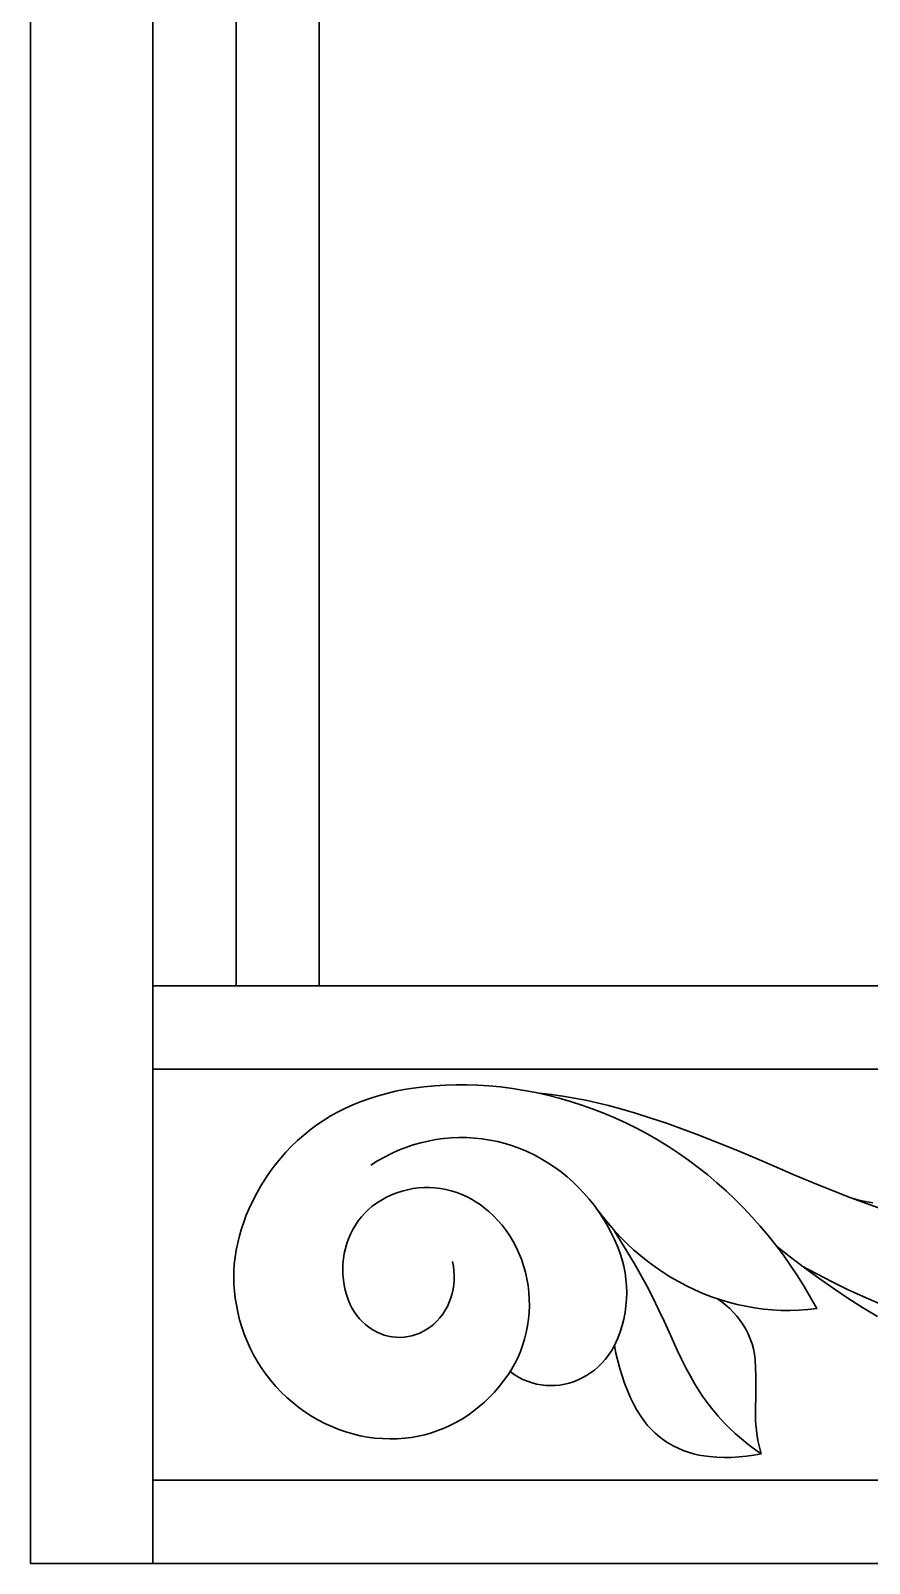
# Model space of a CAD drawing. Header units: millimetres. Extents: x 5940 to 9066, y 1327 to 3250.
# Drawn here: x 6512.8 to 6684.4, y 1360.2 to 1673.6 of the extents above; entities that cross this region are included whole.
import ezdxf

# ---------------------------------------------------------------- set-up
doc = ezdxf.new("R2010")
doc.units = ezdxf.units.MM
doc.layers.add('Default Layer', color=7, linetype='Continuous', lineweight=30)

msp = doc.modelspace()

# ---------------------------------------------------------------- linework, layer by layer
at = {"layer": 'Default Layer', "color": 18, "lineweight": 30, "true_color": 0x000000}
for p, q in [((6537.76, 1360.2), (6537.76, 3190.2)), ((6512.76, 1360.2), (6992.76, 1360.2))]:
    msp.add_line(p, q, dxfattribs=at)
for points in [[(6512.76, 3190.2), (6512.76, 1360.2), (6512.76, 1360.2), (7017.76, 1360.2), (7017.76, 1360.2), (7017.76, 3190.2), (7017.76, 3190.2), (6512.76, 3190.2)], [(6628.43, 1432.91), (6629.6, 1431.35), (6630.82, 1429.84), (6632.08, 1428.39), (6633.39, 1426.99), (6634.74, 1425.64), (6636.13, 1424.35), (6637.57, 1423.11), (6639.04, 1421.93), (6640.55, 1420.82), (6642.1, 1419.76), (6643.68, 1418.76), (6645.29, 1417.82), (6646.94, 1416.95), (6648.62, 1416.14), (6648.62, 1416.14), (6650.32, 1415.4), (6652.04, 1414.73), (6653.78, 1414.14), (6655.54, 1413.61), (6657.31, 1413.15), (6659.1, 1412.77), (6660.89, 1412.45), (6662.69, 1412.21), (6664.5, 1412.04), (6666.32, 1411.94), (6668.14, 1411.92), (6669.96, 1411.97), (6671.79, 1412.09), (6673.61, 1412.29), (6673.61, 1412.29), (6672.35, 1414.57), (6671.03, 1416.8), (6669.66, 1418.98), (6668.23, 1421.12), (6666.76, 1423.21), (6665.23, 1425.25), (6663.65, 1427.24), (6662.02, 1429.18), (6660.34, 1431.06), (6658.62, 1432.89), (6656.85, 1434.66), (6655.04, 1436.38), (6653.18, 1438.04), (6651.28, 1439.64), (6649.34, 1441.18), (6647.35, 1442.66), (6645.33, 1444.08), (6643.27, 1445.44), (6641.17, 1446.73), (6639.04, 1447.96), (6636.87, 1449.12), (6634.67, 1450.21), (6634.67, 1450.21), (6632.42, 1451.24), (6630.15, 1452.2), (6627.86, 1453.09), (6625.55, 1453.91), (6623.22, 1454.66), (6620.87, 1455.34), (6618.51, 1455.94), (6616.13, 1456.47), (6613.74, 1456.93), (6611.34, 1457.31), (6608.92, 1457.62), (6606.5, 1457.86), (6606.5, 1457.86), (6604.28, 1457.99), (6602.07, 1458.06), (6599.85, 1458.06), (6597.64, 1457.99), (6595.43, 1457.85), (6593.22, 1457.65), (6591.01, 1457.38), (6591.01, 1457.38), (6589.21, 1457.09), (6587.42, 1456.74), (6585.64, 1456.31), (6583.88, 1455.82), (6582.14, 1455.27), (6580.41, 1454.64), (6578.7, 1453.95), (6577.01, 1453.2), (6577.01, 1453.2), (6575.53, 1452.46), (6574.07, 1451.65), (6572.66, 1450.78), (6571.28, 1449.85), (6569.94, 1448.85), (6568.64, 1447.8), (6567.38, 1446.69), (6566.16, 1445.52), (6564.99, 1444.3), (6563.87, 1443.02), (6562.8, 1441.7), (6561.77, 1440.32), (6560.8, 1438.9), (6559.88, 1437.42), (6559.01, 1435.91), (6558.2, 1434.35), (6557.45, 1432.75), (6557.45, 1432.75), (6556.87, 1431.39), (6556.35, 1430.01), (6555.89, 1428.61), (6555.48, 1427.18), (6555.13, 1425.74), (6554.83, 1424.28), (6554.59, 1422.8), (6554.59, 1422.8), (6554.43, 1421.42), (6554.33, 1420.02), (6554.3, 1418.63), (6554.34, 1417.23), (6554.45, 1415.84), (6554.63, 1414.46), (6554.87, 1413.08), (6554.87, 1413.08), (6555.16, 1411.54), (6555.52, 1410.02), (6555.96, 1408.52), (6556.46, 1407.06), (6557.03, 1405.62), (6557.66, 1404.22), (6558.36, 1402.85), (6559.12, 1401.52), (6559.94, 1400.24), (6559.94, 1400.24), (6560.89, 1398.9), (6561.89, 1397.62), (6562.94, 1396.4), (6564.04, 1395.23), (6565.18, 1394.12), (6566.37, 1393.07), (6567.61, 1392.09), (6568.88, 1391.17), (6570.2, 1390.31), (6571.55, 1389.53), (6572.94, 1388.81), (6572.94, 1388.81), (6574.35, 1388.16), (6575.79, 1387.59), (6577.24, 1387.09), (6578.71, 1386.67), (6580.2, 1386.31), (6581.7, 1386.04), (6583.21, 1385.83), (6584.73, 1385.71), (6586.25, 1385.66), (6587.77, 1385.68), (6589.3, 1385.78), (6589.3, 1385.78), (6590.69, 1385.96), (6592.06, 1386.2), (6593.42, 1386.51), (6594.75, 1386.89), (6596.07, 1387.34), (6597.36, 1387.85), (6598.63, 1388.43), (6599.87, 1389.07), (6601.09, 1389.78), (6602.27, 1390.54), (6603.42, 1391.37), (6604.54, 1392.25), (6605.62, 1393.19), (6606.66, 1394.19), (6607.66, 1395.24), (6608.62, 1396.35), (6609.53, 1397.51), (6610.4, 1398.72), (6610.4, 1398.72), (6611.13, 1399.86), (6611.8, 1401.04), (6612.41, 1402.26), (6612.95, 1403.5), (6613.42, 1404.78), (6613.82, 1406.08), (6614.16, 1407.41), (6614.42, 1408.75), (6614.62, 1410.11), (6614.75, 1411.49), (6614.8, 1412.87), (6614.79, 1414.25), (6614.7, 1415.64), (6614.53, 1417.03), (6614.53, 1417.03), (6614.3, 1418.41), (6613.99, 1419.76), (6613.62, 1421.08), (6613.18, 1422.38), (6612.67, 1423.64), (6612.1, 1424.86), (6611.47, 1426.05), (6610.78, 1427.19), (6610.03, 1428.29), (6609.22, 1429.34), (6608.36, 1430.34), (6607.45, 1431.29), (6606.48, 1432.18), (6605.46, 1433.01), (6605.46, 1433.01), (6604.7, 1433.57), (6603.92, 1434.1), (6603.12, 1434.58), (6603.12, 1434.58), (6602.08, 1435.14), (6601.01, 1435.63), (6599.93, 1436.04), (6598.83, 1436.39), (6597.73, 1436.66), (6596.61, 1436.87), (6595.49, 1437), (6594.36, 1437.06), (6593.23, 1437.06), (6592.11, 1436.98), (6590.99, 1436.83), (6589.87, 1436.62), (6588.77, 1436.33), (6587.68, 1435.98), (6586.61, 1435.55), (6585.55, 1435.06), (6584.52, 1434.49), (6583.51, 1433.86), (6583.51, 1433.86), (6582.66, 1433.24), (6581.87, 1432.56), (6581.12, 1431.84), (6580.43, 1431.06), (6579.79, 1430.24), (6579.21, 1429.38), (6578.69, 1428.47), (6578.22, 1427.54), (6577.81, 1426.58), (6577.46, 1425.59), (6577.16, 1424.57), (6576.94, 1423.54), (6576.77, 1422.49), (6576.66, 1421.43), (6576.63, 1420.35), (6576.65, 1419.28), (6576.74, 1418.2), (6576.9, 1417.12), (6577.13, 1416.05), (6577.43, 1414.99), (6577.8, 1413.94), (6577.8, 1413.94), (6578.15, 1413.13), (6578.56, 1412.34), (6579.01, 1411.6), (6579.51, 1410.89), (6580.06, 1410.22), (6580.65, 1409.6), (6581.28, 1409.02), (6581.28, 1409.02), (6582, 1408.46), (6582.74, 1407.96), (6583.5, 1407.54), (6584.28, 1407.18), (6585.08, 1406.9), (6585.88, 1406.68), (6586.7, 1406.52), (6587.52, 1406.44), (6588.34, 1406.42), (6589.16, 1406.46), (6589.98, 1406.58), (6590.78, 1406.75), (6591.58, 1406.99), (6592.36, 1407.3), (6593.11, 1407.66), (6593.85, 1408.1), (6594.56, 1408.59), (6595.24, 1409.14), (6595.88, 1409.76), (6596.49, 1410.44), (6597.07, 1411.18), (6597.07, 1411.18), (6597.57, 1411.95), (6598.02, 1412.76), (6598.41, 1413.61), (6598.73, 1414.48), (6599, 1415.37), (6599.2, 1416.28), (6599.34, 1417.2), (6599.41, 1418.14), (6599.42, 1419.08), (6599.37, 1420.02), (6599.25, 1420.96), (6599.06, 1421.9)], [(6686.96, 1432.62), (6683.77, 1433.77), (6680.6, 1434.97), (6680.6, 1434.97), (6676.64, 1436.52), (6672.7, 1438.11), (6668.77, 1439.75), (6664.86, 1441.43), (6664.86, 1441.43), (6660.96, 1443.11), (6657.03, 1444.75), (6653.1, 1446.34), (6649.15, 1447.88), (6649.15, 1447.88), (6646, 1449.06), (6642.84, 1450.19), (6639.67, 1451.25), (6636.48, 1452.26), (6633.27, 1453.21), (6633.27, 1453.21), (6630.97, 1453.84), (6628.65, 1454.41), (6626.32, 1454.92), (6623.99, 1455.36), (6621.64, 1455.75), (6619.29, 1456.08), (6616.93, 1456.34)], [(6610.84, 1399.41), (6611.7, 1398.81), (6612.59, 1398.28), (6613.49, 1397.82), (6614.41, 1397.44), (6615.35, 1397.12), (6616.29, 1396.88), (6617.24, 1396.7), (6618.2, 1396.59), (6619.15, 1396.55), (6620.11, 1396.58), (6621.06, 1396.67), (6622, 1396.83), (6622.93, 1397.05), (6623.85, 1397.34), (6624.75, 1397.7), (6625.63, 1398.11), (6626.49, 1398.6), (6627.32, 1399.14), (6628.12, 1399.74), (6628.89, 1400.41), (6629.63, 1401.13), (6630.32, 1401.92), (6630.98, 1402.76), (6631.59, 1403.67), (6631.59, 1403.67), (6632.08, 1404.5), (6632.52, 1405.37), (6632.91, 1406.27), (6632.91, 1406.27), (6633.39, 1407.55), (6633.8, 1408.85), (6634.13, 1410.17), (6634.38, 1411.51), (6634.56, 1412.86), (6634.67, 1414.22), (6634.71, 1415.58), (6634.67, 1416.94), (6634.55, 1418.29), (6634.37, 1419.64), (6634.11, 1420.97), (6633.77, 1422.3), (6633.36, 1423.6), (6632.88, 1424.88), (6632.88, 1424.88), (6632.22, 1426.41), (6631.49, 1427.9), (6630.71, 1429.35), (6629.87, 1430.76), (6628.98, 1432.12), (6628.03, 1433.44), (6627.03, 1434.7), (6625.97, 1435.92), (6624.87, 1437.09), (6623.72, 1438.2), (6622.53, 1439.26), (6621.29, 1440.25), (6621.29, 1440.25), (6619.96, 1441.22), (6618.6, 1442.13), (6617.2, 1442.96), (6615.78, 1443.72), (6614.33, 1444.41), (6612.85, 1445.03), (6611.35, 1445.57), (6609.83, 1446.04), (6608.29, 1446.44), (6606.73, 1446.76), (6605.17, 1447.01), (6603.58, 1447.17), (6601.99, 1447.26), (6601.99, 1447.26), (6600.4, 1447.28), (6598.82, 1447.21), (6597.24, 1447.07), (6595.67, 1446.86), (6594.11, 1446.57), (6592.57, 1446.2), (6591.04, 1445.77), (6589.53, 1445.26), (6588.04, 1444.68), (6586.58, 1444.02), (6585.13, 1443.3), (6583.72, 1442.51), (6582.33, 1441.64)], [(6685.06, 1433.93), (6683.93, 1434.11), (6682.81, 1434.34), (6681.7, 1434.62), (6680.6, 1434.97)], [(6632.16, 1428.26), (6636.21, 1421.58), (6636.21, 1421.58), (6637.55, 1419.28), (6638.84, 1416.94), (6640.07, 1414.56), (6641.25, 1412.15), (6642.37, 1409.7), (6642.37, 1409.7), (6643.71, 1406.74), (6645.07, 1403.79), (6645.07, 1403.79), (6645.94, 1401.99), (6646.83, 1400.21), (6647.76, 1398.46), (6647.76, 1398.46), (6648.59, 1396.99), (6649.46, 1395.57), (6650.39, 1394.18), (6651.36, 1392.84), (6652.38, 1391.54), (6653.44, 1390.28), (6654.54, 1389.07), (6655.69, 1387.91), (6656.88, 1386.79), (6656.88, 1386.79), (6658.17, 1385.67), (6659.49, 1384.6), (6660.83, 1383.57), (6662.21, 1382.6)], [(6665.37, 1425.07), (6668.2, 1422.82), (6671.08, 1420.63), (6673.99, 1418.51), (6676.94, 1416.45), (6679.93, 1414.46), (6682.95, 1412.54), (6686, 1410.68)], [(6670.5, 1421.07), (6673.61, 1419.38), (6676.76, 1417.77), (6679.92, 1416.23), (6683.12, 1414.75), (6686.34, 1413.35)], [(6632.22, 1404.78), (6632.52, 1403.19), (6632.88, 1401.62), (6633.29, 1400.06), (6633.76, 1398.53), (6634.28, 1397.02), (6634.86, 1395.53), (6635.49, 1394.07), (6635.49, 1394.07), (6636.08, 1392.84), (6636.73, 1391.66), (6637.44, 1390.51), (6638.21, 1389.41), (6638.21, 1389.41), (6638.93, 1388.49), (6639.7, 1387.62), (6640.53, 1386.81), (6641.39, 1386.07), (6642.3, 1385.38), (6643.25, 1384.77), (6644.23, 1384.21), (6644.23, 1384.21), (6645.24, 1383.73), (6646.27, 1383.3), (6647.31, 1382.93), (6648.37, 1382.62), (6649.44, 1382.36), (6650.52, 1382.17), (6651.61, 1382.03), (6651.61, 1382.03), (6653.13, 1381.92), (6654.65, 1381.87), (6656.17, 1381.88), (6657.69, 1381.97), (6659.2, 1382.11), (6660.71, 1382.32), (6662.21, 1382.6), (6662.21, 1382.6), (6661.85, 1383.97), (6661.56, 1385.36), (6661.32, 1386.77), (6661.32, 1386.77), (6661.18, 1388.04), (6661.09, 1389.31), (6661.05, 1390.59), (6661.06, 1391.86), (6661.06, 1391.86), (6661.12, 1394.42), (6661.16, 1396.97), (6661.16, 1396.97), (6661.15, 1398.61), (6661.09, 1400.26), (6660.97, 1401.9), (6660.97, 1401.9), (6660.84, 1402.99), (6660.63, 1404.07), (6660.35, 1405.12), (6660, 1406.14), (6659.58, 1407.14), (6659.1, 1408.09), (6658.55, 1409.01), (6657.94, 1409.88), (6657.94, 1409.88), (6657.26, 1410.73), (6656.54, 1411.53), (6655.78, 1412.29), (6654.99, 1413), (6654.17, 1413.66), (6653.31, 1414.27)]]:
    msp.add_lwpolyline(points, dxfattribs=at)
for points in [[(6554.78, 1478.3, 0), (6554.78, 2275.2, 0), (6554.78, 3072.11, 0)], [(6571.78, 1478.3, 0), (6571.78, 2275.2, 0), (6571.78, 3072.11, 0)], [(6894.79, 1478.3, 0), (6726.51, 1478.3, 0), (6709.51, 1478.3, 0), (6571.78, 1478.3, 0), (6558.73, 1478.3, 0), (6554.78, 1478.3, 0), (6537.78, 1478.3, 0), (6537.76, 1478.3, 0)], [(6894.79, 1461.3, 0), (6571.78, 1461.3, 0), (6558.73, 1461.3, 0), (6554.78, 1461.3, 0), (6537.78, 1461.3, 0), (6537.76, 1461.3, 0)], [(6537.76, 1377.2, 0), (6537.78, 1377.2, 0), (6554.78, 1377.2, 0), (6571.78, 1377.2, 0), (6894.79, 1377.2, 0)]]:
    msp.add_polyline3d(points, dxfattribs=at)

doc.saveas('drawing.dxf')
